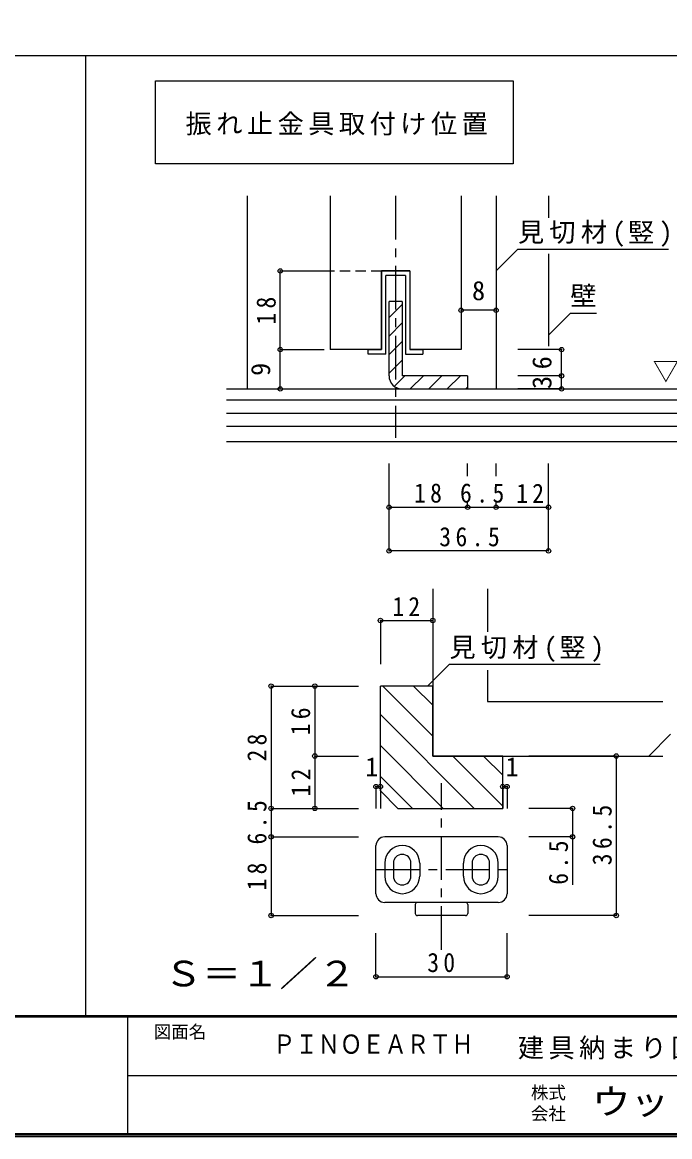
# Model space of a CAD drawing. Units: millimetres on the paper, enlarged 10 times, with parts at other scales. Extents: x -2000 to 1900, y -1436 to 1392.
# Drawn here: x -170 to 571, y -1402 to -127 of the extents above; entities that cross this region are included whole.
import ezdxf
from ezdxf.enums import TextEntityAlignment as Align

# ---------------------------------------------------------------- set-up
doc = ezdxf.new("R2010")
doc.units = ezdxf.units.MM
doc.header["$LTSCALE"] = 10
doc.header["$PDMODE"] = 32
doc.header["$PDSIZE"] = 5
doc.linetypes.add('CHAIN1', pattern=[8, 5, -1, 1, -1])
doc.linetypes.add('DASHED1', pattern=[1.8, 1.2, -0.6])
for name, color, linetype in [('0-A_文字', 7, 'Continuous'), ('1-1_通り芯', 4, 'CHAIN1'), ('1-3_仕上げ', 2, 'Continuous'), ('1-4_枠', 4, 'CHAIN1'), ('1-5_ケーシング', 3, 'Continuous'), ('1-6_扉', 6, 'Continuous'), ('1-7_金物', 7, 'Continuous'), ('1-A_文字', 7, 'Continuous'), ('1-B_寸法', 7, 'Continuous'), ('1-C_ハッチ', 4, 'Continuous'), ('F-1_枠', 6, 'Continuous'), ('F-A_文字', 7, 'Continuous')]:
    doc.layers.add(name, color=color, linetype=linetype)
doc.styles.add('ＭＳ ゴシック', font='')
doc.styles.get('ＭＳ ゴシック').set_extended_font_data('MS Gothic')

msp = doc.modelspace()

# ---------------------------------------------------------------- linework, layer by layer
at = {"layer": '0-A_文字'}
for p, q in [((-17.93, -288.72), (-17.93, -193.71)), ((-17.93, -193.71), (391.46, -193.71)), ((391.46, -193.71), (391.46, -288.72)), ((391.46, -288.72), (-17.93, -288.72))]:
    msp.add_line(p, q, dxfattribs=at)
at = {"layer": '1-1_通り芯'}
msp.add_line((256.78, -325.39), (256.78, -602.13), dxfattribs=at)
at = {"layer": '1-3_仕上げ'}
for p, q in [((431.78, -325.39), (431.78, -350.41)), ((431.78, -391.69), (431.78, -497.14)), ((63.39, -546.27), (651.07, -546.27)), ((63.39, -606.27), (651.07, -606.27)), ((299.37, -775), (299.37, -966.14)), ((361.87, -775), (361.87, -824.03)), ((361.87, -868.03), (361.87, -903.64)), ((361.87, -903.64), (562.66, -903.64)), ((299.37, -966.14), (562.66, -966.14))]:
    msp.add_line(p, q, dxfattribs=at)
at = {"layer": '1-4_枠', "color": 3, "linetype": 'Continuous'}
for p, q in [((86.78, -325.39), (86.78, -546.27)), ((371.78, -325.39), (371.78, -546.27))]:
    msp.add_line(p, q, dxfattribs=at)
at = {"layer": '1-4_枠'}
for p, q in [((309.37, -1187.76), (309.37, -997.25)), ((234.37, -1096.14), (384.37, -1096.14))]:
    msp.add_line(p, q, dxfattribs=at)
at = {"layer": '1-5_ケーシング'}
for p, q in [((379.37, -966.14), (299.37, -966.14)), ((379.37, -1026.14), (379.37, -966.14)), ((259.37, -1026.14), (379.37, -1026.14))]:
    msp.add_line(p, q, dxfattribs=at)
for points in [[(259.37, -1026.14), (239.37, -1006.14), (239.37, -886.14)], [(299.37, -966.14), (299.37, -886.14), (239.37, -886.14)]]:
    msp.add_lwpolyline(points, dxfattribs=at)
at = {"layer": '1-6_扉'}
for p, q in [((181.78, -325.39), (181.78, -501.27)), ((331.78, -325.39), (331.78, -501.27)), ((240.53, -411.27), (240.53, -501.27)), ((273.03, -411.27), (240.53, -411.27)), ((273.03, -411.27), (273.03, -501.27)), ((240.53, -501.27), (181.78, -501.27)), ((331.78, -501.27), (273.03, -501.27))]:
    msp.add_line(p, q, dxfattribs=at)
at = {"layer": '1-7_金物'}
for p, q in [((240.53, -501.27), (240.53, -411.27)), ((240.53, -411.27), (273.03, -411.27)), ((245.53, -506.27), (245.53, -416.27)), ((268.03, -416.27), (245.53, -416.27)), ((268.03, -416.27), (268.03, -506.27)), ((273.03, -411.27), (273.03, -501.27)), ((225.53, -501.27), (240.53, -501.27)), ((225.53, -506.27), (225.53, -501.27)), ((245.53, -506.27), (225.53, -506.27)), ((268.03, -506.27), (288.03, -506.27)), ((273.03, -501.27), (288.03, -501.27)), ((288.03, -501.27), (288.03, -506.27)), ((234.37, -1123.64), (234.37, -1068.64)), ((374.37, -1058.64), (244.37, -1058.64)), ((384.37, -1068.64), (384.37, -1123.64)), ((244.37, -1088.64), (244.37, -1103.64)), ((254.37, -1088.64), (254.37, -1103.64)), ((274.37, -1103.64), (274.37, -1088.64)), ((284.37, -1088.64), (284.37, -1103.64)), ((334.37, -1103.64), (334.37, -1088.64)), ((344.37, -1088.64), (344.37, -1103.64)), ((364.37, -1103.64), (364.37, -1088.64)), ((374.37, -1103.64), (374.37, -1088.64)), ((374.37, -1133.64), (244.37, -1133.64)), ((279.37, -1136.14), (279.37, -1146.14)), ((339.37, -1136.14), (339.37, -1146.14)), ((336.87, -1148.64), (281.87, -1148.64))]:
    msp.add_line(p, q, dxfattribs=at)
at = {"layer": '1-7_金物', "color": 3}
for p, q in [((264.28, -446.27), (249.28, -446.27)), ((249.28, -531.27), (249.28, -446.27)), ((264.28, -446.27), (264.28, -531.27)), ((339.28, -531.27), (264.28, -531.27)), ((339.28, -531.27), (339.28, -546.27)), ((264.28, -546.27), (339.28, -546.27))]:
    msp.add_line(p, q, dxfattribs=at)
msp.add_arc((264.28, -531.27), 15, 180, 270, dxfattribs=at)
at = {"layer": '1-7_金物'}
for centre, radius, start, end in [((244.37, -1068.64), 10, 90, 180), ((264.37, -1088.64), 20, 0, 180), ((354.37, -1088.64), 20, 0, 180), ((374.37, -1068.64), 10, 0, 90), ((264.37, -1088.64), 10, 0, 180), ((354.37, -1088.64), 10, 0, 180), ((264.37, -1103.64), 20, 180, 0), ((264.37, -1103.64), 10, 180, 0), ((354.37, -1103.64), 20, 180, 0), ((354.37, -1103.64), 10, 180, 0), ((244.37, -1123.64), 10, 180, 270), ((281.87, -1136.14), 2.5, 90, 180), ((336.87, -1136.14), 2.5, 0, 90), ((374.37, -1123.64), 10, 270, 0), ((281.87, -1146.14), 2.5, 180, 270), ((336.87, -1146.14), 2.5, 270, 0)]:
    msp.add_arc(centre, radius, start, end, dxfattribs=at)
at = {"layer": '1-A_文字'}
for p, q in [((396.78, -386.16), (371.78, -411.16)), ((396.78, -386.16), (569.28, -386.16)), ((456.78, -459.72), (431.78, -484.72)), ((456.78, -459.72), (486.78, -459.72)), ((318.39, -861.14), (293.39, -886.14)), ((318.39, -861.14), (490.89, -861.14)), ((571.59, -941.32), (546.59, -966.32))]:
    msp.add_line(p, q, dxfattribs=at)
at = {"layer": '1-B_寸法', "color": 4}
for p, q in [((124.87, -501.27), (124.87, -411.27)), ((124.87, -411.27), (174.87, -411.27)), ((371.78, -456.27), (331.78, -456.27)), ((124.87, -501.27), (174.87, -501.27)), ((124.87, -546.27), (124.87, -501.27)), ((446.78, -501.27), (396.78, -501.27)), ((446.78, -531.27), (446.78, -501.27)), ((446.78, -531.27), (396.78, -531.27)), ((446.78, -546.27), (446.78, -531.27)), ((124.87, -546.27), (174.87, -546.27)), ((446.78, -546.27), (396.78, -546.27)), ((249.28, -731.57), (249.28, -631.57)), ((339.28, -645.93), (339.28, -631.57)), ((371.78, -645.93), (371.78, -631.57)), ((431.78, -731.57), (431.78, -631.57)), ((339.28, -681.57), (339.28, -674.74)), ((371.78, -681.57), (371.78, -674.74)), ((249.28, -681.57), (339.28, -681.57)), ((339.28, -681.57), (371.78, -681.57)), ((371.78, -681.57), (431.78, -681.57)), ((431.78, -731.57), (249.28, -731.57)), ((239.37, -811.14), (299.37, -811.14)), ((239.37, -811.14), (239.37, -861.14)), ((299.37, -811.14), (299.37, -861.14)), ((114.37, -886.14), (114.37, -1026.14)), ((114.37, -886.14), (214.37, -886.14)), ((164.37, -886.14), (164.37, -966.14)), ((164.37, -966.14), (214.37, -966.14)), ((164.37, -966.14), (164.37, -1026.14)), ((509.37, -966.14), (409.37, -966.14)), ((509.37, -966.14), (509.37, -1148.64)), ((234.37, -1001.14), (239.37, -1001.14)), ((234.37, -1001.14), (234.37, -1026.14)), ((239.37, -1001.14), (239.37, -1026.14)), ((379.37, -1001.14), (384.37, -1001.14)), ((379.37, -1001.14), (379.37, -1026.14)), ((384.37, -1001.14), (384.37, -1026.14)), ((114.37, -1026.14), (214.37, -1026.14)), ((114.37, -1026.14), (114.37, -1058.64)), ((459.37, -1026.14), (409.37, -1026.14)), ((459.37, -1026.14), (459.37, -1113.41)), ((114.37, -1058.64), (214.37, -1058.64)), ((114.37, -1058.64), (114.37, -1148.64)), ((459.37, -1058.64), (409.37, -1058.64)), ((114.37, -1148.64), (214.37, -1148.64)), ((509.37, -1148.64), (409.37, -1148.64)), ((234.37, -1218.64), (234.37, -1168.64)), ((384.37, -1218.64), (384.37, -1168.64)), ((234.37, -1218.64), (384.37, -1218.64))]:
    msp.add_line(p, q, dxfattribs=at)
at = {"layer": '1-B_寸法', "color": 4, "linetype": 'DASHED1'}
msp.add_line((174.87, -411.27), (240.53, -411.27), dxfattribs=at)
at = {"layer": '1-B_寸法'}
for p in [(124.87, -411.27), (331.78, -456.27), (371.78, -456.27), (124.87, -501.27), (446.78, -501.27), (446.78, -531.27), (124.87, -546.27), (446.78, -546.27), (249.28, -681.57), (339.28, -681.57), (371.78, -681.57), (431.78, -681.57), (249.28, -731.57), (431.78, -731.57), (239.37, -811.14), (299.37, -811.14), (114.37, -886.14), (164.37, -886.14), (164.37, -966.14), (509.37, -966.14), (234.37, -1001.14), (239.37, -1001.14), (379.37, -1001.14), (384.37, -1001.14), (114.37, -1026.14), (164.37, -1026.14), (459.37, -1026.14), (114.37, -1058.64), (459.37, -1058.64), (114.37, -1148.64), (509.37, -1148.64), (234.37, -1218.64), (384.37, -1218.64)]:
    msp.add_point(p, dxfattribs=at)
at = {"layer": '1-C_ハッチ'}
for p, q in [((249.28, -464.49), (264.28, -449.49)), ((249.28, -485.71), (264.28, -470.71)), ((249.28, -506.92), (264.28, -491.92)), ((249.28, -528.13), (264.28, -513.13)), ((255.32, -543.3), (267.36, -531.27)), ((273.57, -546.27), (288.57, -531.27)), ((294.79, -546.27), (309.79, -531.27)), ((316, -546.27), (331, -531.27)), ((337.21, -546.27), (339.28, -544.2)), ((299.37, -943.4), (242.12, -886.14)), ((299.37, -908.04), (277.47, -886.14)), ((346.76, -1026.14), (239.37, -918.75)), ((311.41, -1026.14), (239.37, -954.11)), ((379.37, -1023.4), (322.12, -966.14)), ((379.37, -988.04), (357.47, -966.14)), ((276.05, -1026.14), (239.37, -989.47))]:
    msp.add_line(p, q, dxfattribs=at)
at = {"layer": '1-C_ハッチ', "color": 7}
for p, q in [((63.39, -558.77), (651.07, -558.77)), ((63.39, -573.77), (651.07, -573.77)), ((63.39, -588.77), (651.07, -588.77))]:
    msp.add_line(p, q, dxfattribs=at)
at = {"layer": 'F-1_枠'}
for p, q in [((-2000, -164.67), (747.8, -164.67)), ((-98.15, -164.67), (-98.15, -1263.03)), ((1900, -1263.33), (-2000, -1263.33)), ((1900, -1265), (-2000, -1265)), ((-50, -1265), (-50, -1398.33)), ((-50, -1331.67), (1896.67, -1331.67)), ((1900, -1398.33), (-2000, -1398.33)), ((1900, -1400), (-2000, -1400))]:
    msp.add_line(p, q, dxfattribs=at)
msp.add_lwpolyline([(1900, 1391.67), (1900, -1401.67), (-2000, -1401.67)], dxfattribs=at)

# ---------------------------------------------------------------- texts
at = {"layer": '0-A_文字', "style": 'ＭＳ ゴシック', "width": 1.1}
msp.add_text('Ｓ＝１／２', height=29.33, dxfattribs=at).set_placement((-8.23, -1238.47), align=Align.BOTTOM_LEFT)
at = {"layer": '0-A_文字', "insert": (16.46, -256.22), "char_height": 21.99, "attachment_point": 7, "style": 'ＭＳ ゴシック'}
msp.add_mtext('\\T1.17;振れ止金具取付け位置', dxfattribs=at)
at = {"layer": '1-A_文字', "style": 'ＭＳ ゴシック'}
msp.add_text('壁', height=21.99, dxfattribs=at).set_placement((456.78, -457.22), align=Align.BOTTOM_LEFT)
at = {"layer": '1-A_文字', "char_height": 21.99, "attachment_point": 7, "style": 'ＭＳ ゴシック'}
for s, insert in [('\\T1.2;見切材(竪)', (396.78, -383.66)), ('\\T1.17;▽ＦＬ', (551.13, -538.77)), ('\\T1.2;見切材(竪)', (318.39, -858.64))]:
    msp.add_mtext(s, dxfattribs=dict(at, insert=insert))
at = {"layer": '1-B_寸法', "style": 'ＭＳ ゴシック'}
for s, p in [('8', (344.28, -451.27)), ('1', (222.14, -996.14)), ('1', (382.67, -996.14))]:
    msp.add_text(s, height=21.99, dxfattribs=at).set_placement(p, align=Align.BOTTOM_LEFT)
for s, p in [('9', (119.87, -531.27)), ('6', (441.78, -523.77)), ('3', (441.78, -546.27))]:
    msp.add_text(s, height=21.99, rotation=90, dxfattribs=at).set_placement(p, align=Align.BOTTOM_LEFT)
at = {"layer": '1-B_寸法', "char_height": 21.99, "attachment_point": 7, "rotation": 90, "style": 'ＭＳ ゴシック'}
for s, insert in [('\\T1.36;\\W0.9;18', (119.87, -472.52)), ('\\T1.36;\\W0.9;16', (159.37, -942.39)), ('\\T1.36;\\W0.9;28', (109.37, -972.39)), ('\\T1.36;\\W0.9;12', (159.37, -1012.39)), ('\\T1.38;\\W0.9;6.5', (109.37, -1067.39)), ('\\T1.38;\\W0.9;36.5', (504.37, -1091.14)), ('\\T1.38;\\W0.9;6.5', (454.37, -1113.41)), ('\\T1.36;\\W0.9;18', (109.37, -1119.89))]:
    msp.add_mtext(s, dxfattribs=dict(at, insert=insert))
at = {"layer": '1-B_寸法', "char_height": 21.99, "attachment_point": 7, "style": 'ＭＳ ゴシック'}
for s, insert in [('\\T1.36;\\W0.9;18', (278.03, -676.57)), ('\\T1.38;\\W0.9;6.5', (330.56, -676.57)), ('\\T1.36;\\W0.9;12', (394.9, -676.57)), ('\\T1.38;\\W0.9;36.5', (306.78, -726.57)), ('\\T1.36;\\W0.9;12', (253.12, -806.14)), ('\\T1.36;\\W0.9;30', (293.12, -1213.64))]:
    msp.add_mtext(s, dxfattribs=dict(at, insert=insert))
at = {"layer": 'F-A_文字', "style": 'ＭＳ ゴシック'}
for s, p in [('図面名', (-20, -1293.33)), ('株式', (411.67, -1363)), ('会社', (411.67, -1387))]:
    msp.add_text(s, height=14.66, dxfattribs=at).set_placement(p, align=Align.BOTTOM_LEFT)
for s, height, width, p in [('ＰＩＮＯＥＡＲＴＨ', 21.99, 0.85, (116.67, -1313.33)), ('ウッドワン・・・', 29.33, 1.1, (481.67, -1385))]:
    msp.add_text(s, height=height, dxfattribs=dict(at, width=width)).set_placement(p, align=Align.BOTTOM_LEFT)
at = {"layer": 'F-A_文字', "insert": (396.67, -1313.33), "char_height": 21.99, "attachment_point": 7, "style": 'ＭＳ ゴシック'}
msp.add_mtext('\\T1.17;建具納まり図', dxfattribs=at)

doc.saveas('drawing.dxf')
